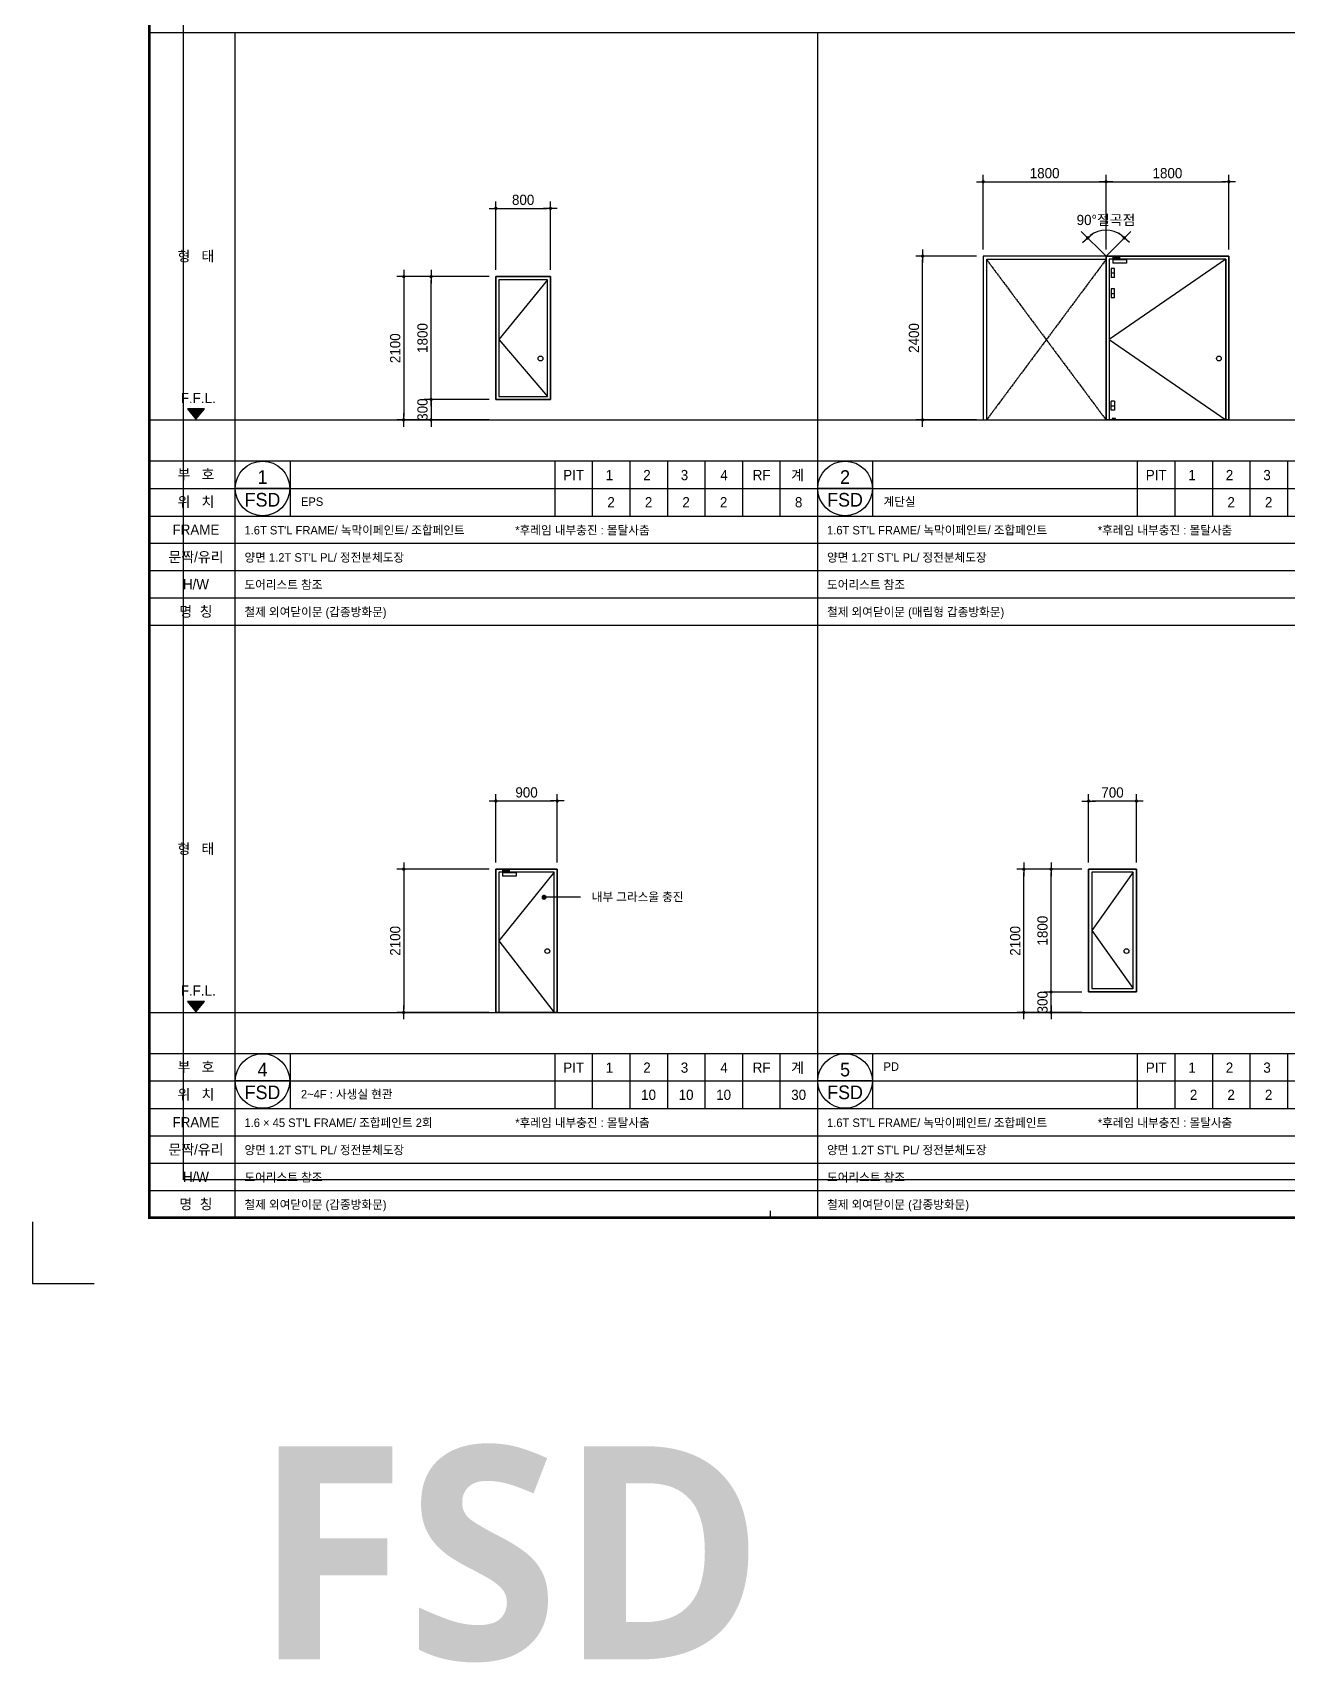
# Model space of a CAD drawing. Extents: x -25535497 to -25216507, y 8041684 to 8103002.
# Drawn here: x -25489791 to -25471396, y 8052312 to 8076208 of the extents above; entities that cross this region are included whole.
import ezdxf
from ezdxf.enums import TextEntityAlignment as Align

# ---------------------------------------------------------------- set-up
doc = ezdxf.new("R2010")
doc.units = 0
doc.header["$MEASUREMENT"] = 0
doc.linetypes.add('DASHDOT', pattern=[22, 20, -1, 0, -1])
doc.layers.get('Defpoints').update_dxf_attribs({"color": 45})
for name, color, linetype in [('0_form', 8, 'Continuous'), ('0_SYM', 7, 'Continuous'), ('A_WID', 4, 'Continuous'), ('DIM', 7, 'Continuous'), ('DOOR-HARDWARE', 8, 'Continuous'), ('FIN', 6, 'Continuous'), ('SHT', 7, 'Continuous'), ('SYM', 7, 'Continuous'), ('T-M', 7, 'Continuous'), ('text', 7, 'Continuous')]:
    doc.layers.add(name, color=color, linetype=linetype)
doc.styles.add('songdoh', font='')
doc.styles.get("Standard").update_dxf_attribs({"font": 'malgunbd.ttf'})
doc.styles.add('돋움', font='')
doc.styles.get('songdoh').set_extended_font_data('Dotum')
doc.styles.get('돋움').set_extended_font_data('Dotum')
doc.dimstyles.new('DONGWOO', dxfattribs={"dimscale": 300, "dimtxt": 3, "dimasz": 1, "dimexe": 2, "dimexo": 2, "dimgap": 1, "dimtad": 1, "dimdec": 0, "dimzin": 11, "dimdsep": 46, "dimtxsty": 'songdoh', "dimblk": 'DOT-6', "dimcen": 2, "dimdle": 2, "dimclrd": 256, "dimclre": 256, "dimclrt": 3, "dimadec": 0, "dimazin": 0, "dimtfac": 1, "dimtdec": 0, "dimtix": 1, "dimtmove": 2, "dimatfit": 3, "dimldrblk": 'DOT', "dimfxl": 2, "dimtolj": 1, "dimtzin": 11, "dimarcsym": 0})

# ---------------------------------------------------------------- blocks, each defined once
blk = doc.blocks.new('KMS_SHEET$0$김천 도면폼(XR)')
at = {"color": 55}
blk.add_line((22686, 3218), (22686, 3380), dxfattribs=at)
at = {"color": 2, "const_width": 79.9}
blk.add_lwpolyline([(83232, 3182), (4501, 3182), (4501, 58666), (83232, 58666)], close=True, dxfattribs=at)
at = {"layer": 'Defpoints', "ltscale": 2}
blk.add_lwpolyline([(5500, 57780), (74243, 57780), (74243, 4293), (5500, 4293)], close=True, dxfattribs=at)
at = {"layer": 'Defpoints'}
blk.add_lwpolyline([(1080, 3058), (1080, 1260), (2878, 1260)], dxfattribs=at)
blk = doc.blocks.new('KMS_SHEET', base_point=(2746843.44, 1131951.81))
at = {"xscale": 0.0100119047570738, "yscale": 0.0100119047570738, "zscale": 0.0100119047570738}
blk.add_blockref('KMS_SHEET$0$김천 도면폼(XR)', (2746832.63, 1131939.2), dxfattribs=at)
blk = doc.blocks.new('창호부호')
at = {"layer": '0_form', "color": 3}
for p, q in [((0, 278), (1252, 278)), ((0, 278), (0, -8410)), ((0, -8410), (1252, -8410))]:
    blk.add_line(p, q, dxfattribs=at)
at = {"layer": '0_form', "color": 7}
for p, q in [((1252, 278), (1252, -8410)), ((0, -6000), (1252, -6000)), ((0, -6405), (1252, -6405)), ((0, -6810), (1252, -6810)), ((0, -7210), (1252, -7210)), ((0, -7610), (1252, -7610)), ((0, -8010), (1252, -8010))]:
    blk.add_line(p, q, dxfattribs=at)
at = {"layer": '0_form', "color": 1, "linetype": 'DASHDOT'}
blk.add_line((0, -5400), (1252, -5400), dxfattribs=at)
at = {"layer": '0_form', "color": 2}
blk.add_lwpolyline([(682, -5390), (807, -5240), (557, -5240)], close=True, dxfattribs=at)
blk.add_solid([(682, -5390), (557, -5240), (807, -5240)], dxfattribs=at)
at = {"layer": '0_form', "color": 2, "style": '돋움'}
for s, p in [('형   태', (682, -3000)), ('F.F.L.', (716, -5079)), ('부   호', (682, -6197)), ('위   치', (682, -6602)), ('FRAME', (682, -7010)), ('문짝/유리', (682, -7410)), ('H/W', (682, -7810)), ('명  칭', (682, -8210))]:
    blk.add_text(s, height=150, dxfattribs=at).set_placement(p, align=Align.MIDDLE_CENTER)
blk = doc.blocks.new('창호표')
at = {"layer": '0_form', "color": 3}
for p, q in [((0, 278), (8540, 278)), ((0, -6000), (8540, -6000)), ((0, -8410), (8540, -8410))]:
    blk.add_line(p, q, dxfattribs=at)
at = {"layer": '0_form', "color": 7}
for p, q in [((0, 278), (0, -8410)), ((8540, 278), (8540, -8410)), ((4690, -6000), (4690, -6810)), ((5240, -6000), (5240, -6810)), ((5790, -6000), (5790, -6810)), ((6340, -6000), (6340, -6810)), ((6890, -6000), (6890, -6810)), ((7440, -6000), (7440, -6810)), ((7990, -6000), (7990, -6810)), ((0, -6405), (8540, -6405)), ((0, -6810), (8540, -6810)), ((0, -7210), (8540, -7210)), ((0, -7610), (8540, -7610)), ((0, -8010), (8540, -8010))]:
    blk.add_line(p, q, dxfattribs=at)
at = {"layer": '0_form', "color": 1, "linetype": 'DASHDOT'}
blk.add_line((0, -5400), (8540, -5400), dxfattribs=at)
at = {"layer": '0_form'}
blk.add_line((810, -6000), (810, -6810), dxfattribs=at)
at = {"layer": '0_form', "color": 3, "style": '돋움'}
for s, p in [('PIT', (4967, -6284)), ('4', (7172, -6284)), ('RF', (7722, -6284))]:
    blk.add_text(s, height=150, dxfattribs=at).set_placement(p, align=Align.CENTER)
for s, p in [('1', (5437, -6284)), ('2', (5987, -6284)), ('3', (6537, -6284)), ('계', (8155, -6284))]:
    blk.add_text(s, height=150, dxfattribs=at).set_placement(p)
blk = doc.blocks.new('DOOR')
at = {"color": 0}
blk.add_line((-44282, 44513), (-45482, 44513), dxfattribs=at)
at = {"color": 0, "linetype": 'Continuous'}
blk.add_circle((-44882, 44513), 600, dxfattribs=at)
at = {"layer": 'Defpoints', "style": '돋움', "width": 0.8}
blk.add_attdef('크기', text='', height=169, dxfattribs=at).set_placement((-44882, 44513), align=Align.MIDDLE_CENTER)
at = {"layer": 'SYM', "color": 3, "style": 'songdoh'}
for tag, p in [('번호', (-44882, 44763)), ('종류', (-44882, 44263))]:
    blk.add_attdef(tag, text='', height=300, dxfattribs=at).set_placement(p, align=Align.MIDDLE_CENTER)
blk = doc.blocks.new('_Dot')
at = {"color": 0, "linetype": 'ByBlock', "lineweight": -2}
blk.add_line((-0.5, 0), (-1, 0), dxfattribs=at)
at = {"color": 0, "linetype": 'ByBlock', "const_width": 0.5}
blk.add_lwpolyline([(-0.25, 0, 1), (0.25, 0, 1)], format="xyb", close=True, dxfattribs=at)
blk = doc.blocks.new('DOT-6')
at = {"layer": 'DIM', "color": 7, "ltscale": 0.5}
blk.add_line((2, 0), (-2, 0), dxfattribs=at)
at = {"layer": 'DIM', "color": 7, "ltscale": 0.5, "xscale": 0.9680000000043946, "yscale": 0.9680000000043946, "zscale": 0.9680000000043946}
blk.add_blockref('_Dot', (0, 0), dxfattribs=at)
blk = doc.blocks.new('*D46')
at = {"layer": 'Defpoints', "color": 0, "linetype": 'Continuous'}
for p in [(-25474310, 8064941), (-25474310, 8063941), (-25473610, 8063941)]:
    blk.add_point(p, dxfattribs=at)
at = {"layer": 'DIM', "linetype": 'Continuous', "lineweight": -2}
for p, q in [((-25474310, 8064041), (-25474310, 8065041)), ((-25473610, 8064041), (-25473610, 8065041)), ((-25473660, 8064941), (-25474260, 8064941))]:
    blk.add_line(p, q, dxfattribs=at)
at = {"layer": 'DIM', "linetype": 'Continuous', "lineweight": -2, "xscale": 50, "yscale": 50, "zscale": 50, "rotation": 180}
blk.add_blockref('DOT-6', (-25474310, 8064941), dxfattribs=at)
at = {"layer": 'DIM', "linetype": 'Continuous', "lineweight": -2, "xscale": 50, "yscale": 50, "zscale": 50}
blk.add_blockref('DOT-6', (-25473610, 8064941), dxfattribs=at)
at = {"layer": 'DIM', "color": 3, "linetype": 'Continuous', "insert": (-25473960, 8065066), "char_height": 150, "attachment_point": 5, "style": 'songdoh'}
blk.add_mtext('\\A1;700', dxfattribs=at)
blk = doc.blocks.new('*D47')
at = {"layer": 'Defpoints', "color": 0, "linetype": 'Continuous'}
for p in [(-25474861, 8062141), (-25474311, 8062141), (-25474310, 8061842)]:
    blk.add_point(p, dxfattribs=at)
at = {"layer": 'DIM', "linetype": 'Continuous', "lineweight": -2}
for p, q in [((-25474411, 8062141), (-25474961, 8062141)), ((-25474861, 8062191), (-25474861, 8062241)), ((-25474861, 8061842), (-25474861, 8062141)), ((-25474410, 8061842), (-25474961, 8061842)), ((-25474861, 8061792), (-25474861, 8061742))]:
    blk.add_line(p, q, dxfattribs=at)
at = {"layer": 'DIM', "linetype": 'Continuous', "lineweight": -2, "xscale": 50, "yscale": 50, "zscale": 50}
for p, rotation in [((-25474861, 8062141), 270), ((-25474861, 8061842), 90)]:
    blk.add_blockref('DOT-6', p, dxfattribs=dict(at, rotation=rotation))
at = {"layer": 'DIM', "color": 3, "linetype": 'Continuous', "insert": (-25474986, 8061991), "char_height": 150, "attachment_point": 5, "rotation": 90, "style": 'songdoh'}
blk.add_mtext('\\A1;300', dxfattribs=at)
blk = doc.blocks.new('*D48')
at = {"layer": 'Defpoints', "color": 0, "linetype": 'Continuous'}
for p in [(-25474861, 8063941), (-25474311, 8063941), (-25474311, 8062141)]:
    blk.add_point(p, dxfattribs=at)
at = {"layer": 'DIM', "linetype": 'Continuous', "lineweight": -2}
for p, q in [((-25474411, 8063941), (-25474961, 8063941)), ((-25474861, 8062191), (-25474861, 8063891)), ((-25474411, 8062141), (-25474961, 8062141))]:
    blk.add_line(p, q, dxfattribs=at)
at = {"layer": 'DIM', "linetype": 'Continuous', "lineweight": -2, "xscale": 50, "yscale": 50, "zscale": 50}
for p, rotation in [((-25474861, 8063941), 90), ((-25474861, 8062141), 270)]:
    blk.add_blockref('DOT-6', p, dxfattribs=dict(at, rotation=rotation))
at = {"layer": 'DIM', "color": 3, "linetype": 'Continuous', "insert": (-25474986, 8063041), "char_height": 150, "attachment_point": 5, "rotation": 90, "style": 'songdoh'}
blk.add_mtext('\\A1;1800', dxfattribs=at)
blk = doc.blocks.new('*D49')
at = {"layer": 'Defpoints', "color": 0, "linetype": 'Continuous'}
for p in [(-25475261, 8063941), (-25474311, 8063941), (-25474310, 8061842)]:
    blk.add_point(p, dxfattribs=at)
at = {"layer": 'DIM', "linetype": 'Continuous', "lineweight": -2}
for p, q in [((-25474411, 8063941), (-25475361, 8063941)), ((-25475261, 8061892), (-25475261, 8063891)), ((-25474410, 8061842), (-25475361, 8061842))]:
    blk.add_line(p, q, dxfattribs=at)
at = {"layer": 'DIM', "linetype": 'Continuous', "lineweight": -2, "xscale": 50, "yscale": 50, "zscale": 50}
for p, rotation in [((-25475261, 8063941), 90), ((-25475261, 8061842), 270)]:
    blk.add_blockref('DOT-6', p, dxfattribs=dict(at, rotation=rotation))
at = {"layer": 'DIM', "color": 3, "linetype": 'Continuous', "insert": (-25475386, 8062891), "char_height": 150, "attachment_point": 5, "rotation": 90, "style": 'songdoh'}
blk.add_mtext('\\A1;2100', dxfattribs=at)
blk = doc.blocks.new('*D50')
at = {"layer": 'Defpoints', "color": 0, "linetype": 'Continuous'}
for p in [(-25482200, 8073630), (-25483000, 8072630), (-25482200, 8072630)]:
    blk.add_point(p, dxfattribs=at)
at = {"layer": 'DIM', "linetype": 'Continuous', "lineweight": -2}
for p, q in [((-25483000, 8072730), (-25483000, 8073730)), ((-25482950, 8073630), (-25482250, 8073630)), ((-25482200, 8072730), (-25482200, 8073730))]:
    blk.add_line(p, q, dxfattribs=at)
at = {"layer": 'DIM', "linetype": 'Continuous', "lineweight": -2, "xscale": 50, "yscale": 50, "zscale": 50, "rotation": 180}
blk.add_blockref('DOT-6', (-25483000, 8073630), dxfattribs=at)
at = {"layer": 'DIM', "linetype": 'Continuous', "lineweight": -2, "xscale": 50, "yscale": 50, "zscale": 50}
blk.add_blockref('DOT-6', (-25482200, 8073630), dxfattribs=at)
at = {"layer": 'DIM', "color": 3, "linetype": 'Continuous', "insert": (-25482600, 8073755), "char_height": 150, "attachment_point": 5, "style": 'songdoh'}
blk.add_mtext('\\A1;800', dxfattribs=at)
blk = doc.blocks.new('*D51')
at = {"layer": 'Defpoints', "color": 0, "linetype": 'Continuous'}
for p in [(-25483950, 8072630), (-25483000, 8072630), (-25483000, 8070830)]:
    blk.add_point(p, dxfattribs=at)
at = {"layer": 'DIM', "linetype": 'Continuous', "lineweight": -2}
for p, q in [((-25483100, 8072630), (-25484050, 8072630)), ((-25483950, 8070880), (-25483950, 8072580)), ((-25483100, 8070830), (-25484050, 8070830))]:
    blk.add_line(p, q, dxfattribs=at)
at = {"layer": 'DIM', "linetype": 'Continuous', "lineweight": -2, "xscale": 50, "yscale": 50, "zscale": 50}
for p, rotation in [((-25483950, 8072630), 90), ((-25483950, 8070830), 270)]:
    blk.add_blockref('DOT-6', p, dxfattribs=dict(at, rotation=rotation))
at = {"layer": 'DIM', "color": 3, "linetype": 'Continuous', "insert": (-25484075, 8071730), "char_height": 150, "attachment_point": 5, "rotation": 90, "style": 'songdoh'}
blk.add_mtext('\\A1;1800', dxfattribs=at)
blk = doc.blocks.new('*D52')
at = {"layer": 'Defpoints', "color": 0, "linetype": 'Continuous'}
for p in [(-25483000, 8070830), (-25483950, 8070530), (-25483000, 8070530)]:
    blk.add_point(p, dxfattribs=at)
at = {"layer": 'DIM', "linetype": 'Continuous', "lineweight": -2}
for p, q in [((-25483100, 8070830), (-25484050, 8070830)), ((-25483950, 8070880), (-25483950, 8070930)), ((-25483950, 8070830), (-25483950, 8070530)), ((-25483100, 8070530), (-25484050, 8070530)), ((-25483950, 8070480), (-25483950, 8070430))]:
    blk.add_line(p, q, dxfattribs=at)
at = {"layer": 'DIM', "linetype": 'Continuous', "lineweight": -2, "xscale": 50, "yscale": 50, "zscale": 50}
for p, rotation in [((-25483950, 8070830), 270), ((-25483950, 8070530), 90)]:
    blk.add_blockref('DOT-6', p, dxfattribs=dict(at, rotation=rotation))
at = {"layer": 'DIM', "color": 3, "linetype": 'Continuous', "insert": (-25484075, 8070680), "char_height": 150, "attachment_point": 5, "rotation": 90, "style": 'songdoh'}
blk.add_mtext('\\A1;300', dxfattribs=at)
blk = doc.blocks.new('*D53')
at = {"layer": 'Defpoints', "color": 0, "linetype": 'Continuous'}
for p in [(-25483000, 8072630), (-25484350, 8070530), (-25483000, 8070530)]:
    blk.add_point(p, dxfattribs=at)
at = {"layer": 'DIM', "linetype": 'Continuous', "lineweight": -2}
for p, q in [((-25483100, 8072630), (-25484450, 8072630)), ((-25484350, 8072580), (-25484350, 8070580)), ((-25483100, 8070530), (-25484450, 8070530))]:
    blk.add_line(p, q, dxfattribs=at)
at = {"layer": 'DIM', "linetype": 'Continuous', "lineweight": -2, "xscale": 50, "yscale": 50, "zscale": 50}
for p, rotation in [((-25484350, 8072630), 90), ((-25484350, 8070530), 270)]:
    blk.add_blockref('DOT-6', p, dxfattribs=dict(at, rotation=rotation))
at = {"layer": 'DIM', "color": 3, "linetype": 'Continuous', "insert": (-25484475, 8071580), "char_height": 150, "attachment_point": 5, "rotation": 90, "style": 'songdoh'}
blk.add_mtext('\\A1;2100', dxfattribs=at)
blk = doc.blocks.new('*D54')
at = {"layer": 'Defpoints', "color": 0, "linetype": 'Continuous'}
for p in [(-25472255, 8074021), (-25474055, 8072930), (-25472255, 8072930)]:
    blk.add_point(p, dxfattribs=at)
at = {"layer": 'DIM', "linetype": 'Continuous', "lineweight": -2}
for p, q in [((-25474055, 8073030), (-25474055, 8074121)), ((-25472255, 8073030), (-25472255, 8074121)), ((-25474005, 8074021), (-25472305, 8074021))]:
    blk.add_line(p, q, dxfattribs=at)
at = {"layer": 'DIM', "linetype": 'Continuous', "lineweight": -2, "xscale": 50, "yscale": 50, "zscale": 50, "rotation": 180}
blk.add_blockref('DOT-6', (-25474055, 8074021), dxfattribs=at)
at = {"layer": 'DIM', "linetype": 'Continuous', "lineweight": -2, "xscale": 50, "yscale": 50, "zscale": 50}
blk.add_blockref('DOT-6', (-25472255, 8074021), dxfattribs=at)
at = {"layer": 'DIM', "color": 3, "linetype": 'Continuous', "insert": (-25473155, 8074146), "char_height": 150, "attachment_point": 5, "style": 'songdoh'}
blk.add_mtext('\\A1;1800', dxfattribs=at)
blk = doc.blocks.new('*D55')
at = {"layer": 'Defpoints', "color": 0, "linetype": 'Continuous'}
for p in [(-25476745, 8072930), (-25475855, 8072930), (-25475855, 8070530)]:
    blk.add_point(p, dxfattribs=at)
at = {"layer": 'DIM', "linetype": 'Continuous', "lineweight": -2}
for p, q in [((-25475955, 8072930), (-25476845, 8072930)), ((-25476745, 8070580), (-25476745, 8072880)), ((-25475955, 8070530), (-25476845, 8070530))]:
    blk.add_line(p, q, dxfattribs=at)
at = {"layer": 'DIM', "linetype": 'Continuous', "lineweight": -2, "xscale": 50, "yscale": 50, "zscale": 50}
for p, rotation in [((-25476745, 8072930), 90), ((-25476745, 8070530), 270)]:
    blk.add_blockref('DOT-6', p, dxfattribs=dict(at, rotation=rotation))
at = {"layer": 'DIM', "color": 3, "linetype": 'Continuous', "insert": (-25476870, 8071730), "char_height": 150, "attachment_point": 5, "rotation": 90, "style": 'songdoh'}
blk.add_mtext('\\A1;2400', dxfattribs=at)
blk = doc.blocks.new('*D56')
at = {"layer": 'Defpoints', "color": 0, "linetype": 'Continuous'}
for p in [(-25474055, 8074021), (-25475855, 8072930), (-25474055, 8072930)]:
    blk.add_point(p, dxfattribs=at)
at = {"layer": 'DIM', "linetype": 'Continuous', "lineweight": -2}
for p, q in [((-25475855, 8073030), (-25475855, 8074121)), ((-25474055, 8073030), (-25474055, 8074121)), ((-25475805, 8074021), (-25474105, 8074021))]:
    blk.add_line(p, q, dxfattribs=at)
at = {"layer": 'DIM', "linetype": 'Continuous', "lineweight": -2, "xscale": 50, "yscale": 50, "zscale": 50, "rotation": 180}
blk.add_blockref('DOT-6', (-25475855, 8074021), dxfattribs=at)
at = {"layer": 'DIM', "linetype": 'Continuous', "lineweight": -2, "xscale": 50, "yscale": 50, "zscale": 50}
blk.add_blockref('DOT-6', (-25474055, 8074021), dxfattribs=at)
at = {"layer": 'DIM', "color": 3, "linetype": 'Continuous', "insert": (-25474955, 8074146), "char_height": 150, "attachment_point": 5, "style": 'songdoh'}
blk.add_mtext('\\A1;1800', dxfattribs=at)
blk = doc.blocks.new('*D57')
at = {"layer": 'Defpoints', "color": 0, "linetype": 'Continuous'}
for p in [(-25474419, 8073294), (-25473957, 8073296), (-25473691, 8073294), (-25474055, 8072930), (-25474055, 8072930)]:
    blk.add_point(p, dxfattribs=at)
at = {"layer": 'DIM', "linetype": 'Continuous', "lineweight": -2}
blk.add_arc((-25474055, 8072930), 380, 52.5513, 127.4487, dxfattribs=at)
at = {"layer": 'DIM', "linetype": 'Continuous', "lineweight": -2, "xscale": 50, "yscale": 50, "zscale": 50}
for p, rotation in [((-25474324, 8073198), 221.224353473247), ((-25473787, 8073198), 318.7756465267531)]:
    blk.add_blockref('DOT-6', p, dxfattribs=dict(at, rotation=rotation))
at = {"layer": 'DIM', "color": 3, "linetype": 'Continuous', "insert": (-25474055, 8073453), "char_height": 150, "attachment_point": 5, "style": 'songdoh'}
blk.add_mtext('\\A1;90°절곡점', dxfattribs=at)
blk = doc.blocks.new('*D94')
at = {"layer": 'Defpoints', "color": 0, "linetype": 'Continuous'}
for p in [(-25482100, 8064942), (-25483000, 8063942), (-25482100, 8063942)]:
    blk.add_point(p, dxfattribs=at)
at = {"layer": 'DIM', "linetype": 'Continuous', "lineweight": -2}
for p, q in [((-25483000, 8064042), (-25483000, 8065042)), ((-25482100, 8064042), (-25482100, 8065042)), ((-25482950, 8064942), (-25482150, 8064942))]:
    blk.add_line(p, q, dxfattribs=at)
at = {"layer": 'DIM', "linetype": 'Continuous', "lineweight": -2, "xscale": 50, "yscale": 50, "zscale": 50, "rotation": 180}
blk.add_blockref('DOT-6', (-25483000, 8064942), dxfattribs=at)
at = {"layer": 'DIM', "linetype": 'Continuous', "lineweight": -2, "xscale": 50, "yscale": 50, "zscale": 50}
blk.add_blockref('DOT-6', (-25482100, 8064942), dxfattribs=at)
at = {"layer": 'DIM', "color": 3, "linetype": 'Continuous', "insert": (-25482550, 8065067), "char_height": 150, "attachment_point": 5, "style": 'songdoh'}
blk.add_mtext('\\A1;900', dxfattribs=at)
blk = doc.blocks.new('*D95')
at = {"layer": 'Defpoints', "color": 0, "linetype": 'Continuous'}
for p in [(-25483000, 8063942), (-25484350, 8061841), (-25483000, 8061841)]:
    blk.add_point(p, dxfattribs=at)
at = {"layer": 'DIM', "linetype": 'Continuous', "lineweight": -2}
for p, q in [((-25483100, 8063942), (-25484450, 8063942)), ((-25484350, 8063892), (-25484350, 8061891)), ((-25483100, 8061841), (-25484450, 8061841))]:
    blk.add_line(p, q, dxfattribs=at)
at = {"layer": 'DIM', "linetype": 'Continuous', "lineweight": -2, "xscale": 50, "yscale": 50, "zscale": 50}
for p, rotation in [((-25484350, 8063942), 90), ((-25484350, 8061841), 270)]:
    blk.add_blockref('DOT-6', p, dxfattribs=dict(at, rotation=rotation))
at = {"layer": 'DIM', "color": 3, "linetype": 'Continuous', "insert": (-25484475, 8062891), "char_height": 150, "attachment_point": 5, "rotation": 90, "style": 'songdoh'}
blk.add_mtext('\\A1;2100', dxfattribs=at)

msp = doc.modelspace()

# ---------------------------------------------------------------- linework, layer by layer
at = {"ltscale": 4}
for points in [[(-25474055.4, 8072929.6), (-25472255.4, 8072929.6), (-25472255.4, 8070529.6), (-25474055.4, 8070529.6)], [(-25483000.3, 8072629.6), (-25482200.3, 8072629.6), (-25482200.3, 8070829.6), (-25483000.3, 8070829.6)], [(-25483000.3, 8063941.5), (-25482100.3, 8063941.5), (-25482100.3, 8061841.5), (-25483000.3, 8061841.5)], [(-25474310.3, 8063941.5), (-25473610.3, 8063941.5), (-25473610.3, 8062141.5), (-25474310.3, 8062141.5)]]:
    msp.add_lwpolyline(points, close=True, dxfattribs=at)
at = {"layer": 'A_WID', "color": 8, "linetype": 'DASHDOT'}
for p, q in [((-25474055.4, 8072879.6), (-25475805.4, 8070529.6)), ((-25475805.4, 8072879.6), (-25474055.4, 8070529.6))]:
    msp.add_line(p, q, dxfattribs=at)
at = {"layer": 'A_WID'}
for p, q in [((-25474010.4, 8072884.6), (-25474010.4, 8070529.6)), ((-25472300.4, 8072884.6), (-25474010.4, 8072884.6)), ((-25472300.4, 8072884.6), (-25472300.4, 8070529.6)), ((-25472300.4, 8070529.6), (-25472300.4, 8072884.6)), ((-25482955.3, 8072584.6), (-25482955.3, 8070874.6)), ((-25482245.3, 8072584.6), (-25482955.3, 8072584.6)), ((-25482245.3, 8070874.6), (-25482245.3, 8072584.6)), ((-25482955.3, 8063896.5), (-25482955.3, 8061841.5)), ((-25482145.3, 8063896.5), (-25482955.3, 8063896.5)), ((-25482145.3, 8061841.5), (-25482145.3, 8063896.5)), ((-25474265.3, 8063896.5), (-25474265.3, 8062191.5)), ((-25473655.3, 8063896.5), (-25474265.3, 8063896.5)), ((-25473655.3, 8062191.5), (-25473655.3, 8063896.5))]:
    msp.add_line(p, q, dxfattribs=at)
at = {"layer": 'A_WID', "linetype": 'Continuous'}
for p, q in [((-25482200.3, 8072629.6), (-25483000.3, 8072629.6)), ((-25483000.3, 8072629.6), (-25483000.3, 8070829.6)), ((-25482200.3, 8070829.6), (-25482200.3, 8072629.6)), ((-25483000.3, 8070829.6), (-25482200.3, 8070829.6)), ((-25482955.3, 8070874.6), (-25482245.3, 8070874.6)), ((-25482100.3, 8063941.5), (-25483000.3, 8063941.5)), ((-25483000.3, 8063941.5), (-25483000.3, 8061841.5)), ((-25482100.3, 8061841.5), (-25482100.3, 8063941.5)), ((-25473610.3, 8063941.5), (-25474310.3, 8063941.5)), ((-25474310.3, 8063941.5), (-25474310.3, 8062141.5)), ((-25473610.3, 8062141.5), (-25473610.3, 8063941.5)), ((-25474310.3, 8062141.5), (-25473610.3, 8062141.5)), ((-25474265.3, 8062191.5), (-25473655.3, 8062191.5)), ((-25483000.3, 8061841.5), (-25482100.3, 8061841.5)), ((-25482955.3, 8061841.5), (-25482145.3, 8061841.5))]:
    msp.add_line(p, q, dxfattribs=at)
at = {"layer": 'A_WID'}
for points in [[(-25474055.4, 8072929.6), (-25475855.4, 8072929.6), (-25475855.4, 8070529.6), (-25475805.4, 8070529.6)], [(-25474055.4, 8072879.6), (-25475805.4, 8072879.6), (-25475805.4, 8070529.6)]]:
    msp.add_lwpolyline(points, dxfattribs=at)
at = {"layer": 'A_WID', "linetype": 'Continuous'}
msp.add_lwpolyline([(-25472255.4, 8070529.6), (-25472255.4, 8072929.6), (-25474055.4, 8072929.6), (-25474055.4, 8070529.6)], close=True, dxfattribs=at)
at = {"layer": 'A_WID', "color": 8}
for points in [[(-25472300.4, 8072884.6), (-25474010.4, 8071707.1), (-25472300.4, 8070529.6)], [(-25482245.3, 8072584.6), (-25482955.3, 8071707.1), (-25482245.3, 8070874.6)], [(-25482145.3, 8063896.5), (-25482955.3, 8062891.5), (-25482145.3, 8061841.5)], [(-25473655.3, 8063896.5), (-25474265.3, 8063041.5), (-25473655.3, 8062191.5)]]:
    msp.add_lwpolyline(points, dxfattribs=at)
at = {"layer": 'A_WID'}
for centre in [(-25482345.3, 8071429.6), (-25472400.4, 8071429.6), (-25482245.3, 8062741.5), (-25473755.3, 8062741.5)]:
    msp.add_circle(centre, 35, dxfattribs=at)
at = {"layer": 'DIM', "linetype": 'Continuous'}
for q in [(-25474419.3, 8073293.6), (-25473691.4, 8073293.6)]:
    msp.add_line((-25474055.4, 8072929.6), q, dxfattribs=at)
at = {"layer": 'DOOR-HARDWARE'}
for p, q in [((-25473859.7, 8072914), (-25473956.3, 8072914)), ((-25473956.3, 8072914), (-25473956.3, 8072877.4)), ((-25473756.3, 8072877.4), (-25473956.3, 8072877.4)), ((-25473956.3, 8072877.4), (-25473956.3, 8072827.4)), ((-25473859.7, 8072899), (-25473941.3, 8072899)), ((-25473941.3, 8072899), (-25473941.3, 8072877.4)), ((-25473859.7, 8072914), (-25473859.7, 8072899)), ((-25473756.3, 8072877.4), (-25473756.3, 8072827.4)), ((-25473929.4, 8072749.6), (-25473978.4, 8072749.6)), ((-25473929.4, 8072749.6), (-25473978.4, 8072749.6)), ((-25473929.4, 8072749.6), (-25473978.4, 8072749.6)), ((-25473929.4, 8072749.6), (-25473978.4, 8072749.6)), ((-25473978.4, 8072749.6), (-25473978.4, 8072616.6)), ((-25473978.4, 8072749.6), (-25473978.4, 8072616.6)), ((-25473978.4, 8072749.6), (-25473978.4, 8072616.6)), ((-25473978.4, 8072749.6), (-25473978.4, 8072616.6)), ((-25473978.4, 8072683.1), (-25473929.4, 8072683.1)), ((-25473978.4, 8072683.1), (-25473929.4, 8072683.1)), ((-25473978.4, 8072683.1), (-25473929.4, 8072683.1)), ((-25473978.4, 8072683.1), (-25473929.4, 8072683.1)), ((-25473756.3, 8072827.4), (-25473956.3, 8072827.4)), ((-25473929.4, 8072616.6), (-25473929.4, 8072749.6)), ((-25473929.4, 8072616.6), (-25473929.4, 8072749.6)), ((-25473929.4, 8072616.6), (-25473929.4, 8072749.6)), ((-25473929.4, 8072616.6), (-25473929.4, 8072749.6)), ((-25473929.4, 8072616.6), (-25473978.4, 8072616.6)), ((-25473929.4, 8072616.6), (-25473978.4, 8072616.6)), ((-25473929.4, 8072616.6), (-25473978.4, 8072616.6)), ((-25473929.4, 8072616.6), (-25473978.4, 8072616.6)), ((-25473929.4, 8072449.6), (-25473978.4, 8072449.6)), ((-25473929.4, 8072449.6), (-25473978.4, 8072449.6)), ((-25473929.4, 8072449.6), (-25473978.4, 8072449.6)), ((-25473929.4, 8072449.6), (-25473978.4, 8072449.6)), ((-25473978.4, 8072449.6), (-25473978.4, 8072316.6)), ((-25473978.4, 8072449.6), (-25473978.4, 8072316.6)), ((-25473978.4, 8072449.6), (-25473978.4, 8072316.6)), ((-25473978.4, 8072449.6), (-25473978.4, 8072316.6)), ((-25473929.4, 8072316.6), (-25473929.4, 8072449.6)), ((-25473929.4, 8072316.6), (-25473929.4, 8072449.6)), ((-25473929.4, 8072316.6), (-25473929.4, 8072449.6)), ((-25473929.4, 8072316.6), (-25473929.4, 8072449.6)), ((-25473978.4, 8072383.1), (-25473929.4, 8072383.1)), ((-25473978.4, 8072383.1), (-25473929.4, 8072383.1)), ((-25473978.4, 8072383.1), (-25473929.4, 8072383.1)), ((-25473978.4, 8072383.1), (-25473929.4, 8072383.1)), ((-25473929.4, 8072316.6), (-25473978.4, 8072316.6)), ((-25473929.4, 8072316.6), (-25473978.4, 8072316.6)), ((-25473929.4, 8072316.6), (-25473978.4, 8072316.6)), ((-25473929.4, 8072316.6), (-25473978.4, 8072316.6)), ((-25473929.4, 8070802.6), (-25473978.4, 8070802.6)), ((-25473929.4, 8070802.6), (-25473978.4, 8070802.6)), ((-25473929.4, 8070802.6), (-25473978.4, 8070802.6)), ((-25473929.4, 8070802.6), (-25473978.4, 8070802.6)), ((-25473978.4, 8070669.6), (-25473978.4, 8070802.6)), ((-25473978.4, 8070669.6), (-25473978.4, 8070802.6)), ((-25473978.4, 8070669.6), (-25473978.4, 8070802.6)), ((-25473978.4, 8070669.6), (-25473978.4, 8070802.6)), ((-25473978.4, 8070736.1), (-25473929.4, 8070736.1)), ((-25473978.4, 8070736.1), (-25473929.4, 8070736.1)), ((-25473978.4, 8070736.1), (-25473929.4, 8070736.1)), ((-25473978.4, 8070736.1), (-25473929.4, 8070736.1)), ((-25473929.4, 8070802.6), (-25473929.4, 8070669.6)), ((-25473929.4, 8070802.6), (-25473929.4, 8070669.6)), ((-25473929.4, 8070802.6), (-25473929.4, 8070669.6)), ((-25473929.4, 8070802.6), (-25473929.4, 8070669.6)), ((-25473929.4, 8070669.6), (-25473978.4, 8070669.6)), ((-25473929.4, 8070669.6), (-25473978.4, 8070669.6)), ((-25473929.4, 8070669.6), (-25473978.4, 8070669.6)), ((-25473929.4, 8070669.6), (-25473978.4, 8070669.6)), ((-25482804.7, 8063925.9), (-25482901.2, 8063925.9)), ((-25482901.2, 8063925.9), (-25482901.2, 8063889.3)), ((-25482701.2, 8063889.3), (-25482901.2, 8063889.3)), ((-25482901.2, 8063889.3), (-25482901.2, 8063839.3)), ((-25482701.2, 8063839.3), (-25482901.2, 8063839.3)), ((-25482804.7, 8063910.9), (-25482886.2, 8063910.9)), ((-25482886.2, 8063910.9), (-25482886.2, 8063889.3)), ((-25482804.7, 8063925.9), (-25482804.7, 8063910.9)), ((-25482701.2, 8063889.3), (-25482701.2, 8063839.3))]:
    msp.add_line(p, q, dxfattribs=at)
msp.add_lwpolyline([(-25473915.4, 8070539.6), (-25473915.4, 8070549.6), (-25473965.4, 8070549.6), (-25473965.4, 8070539.6)], dxfattribs=at)
at = {"layer": 'SHT'}
msp.add_line((-25481757, 8063529.8), (-25482274.4, 8063529.8), dxfattribs=at)
at = {"layer": 'SHT', "const_width": 37.5}
msp.add_lwpolyline([(-25482311.9, 8063529.8, 1), (-25482274.4, 8063529.8, 1)], format="xyb", close=True, dxfattribs=at)

# ---------------------------------------------------------------- block references
at = {"layer": '0_form', "color": 7}
for name, p in [('창호부호', (-25488078.7, 8075929.6)), ('창호표', (-25486826.2, 8075929.6)), ('창호표', (-25478286.2, 8075929.6)), ('창호부호', (-25488078.7, 8067241.5)), ('창호표', (-25486826.2, 8067241.5)), ('창호표', (-25478286.2, 8067241.5))]:
    msp.add_blockref(name, p, dxfattribs=at)
at = {"layer": '0_SYM', "xscale": 0.6666666666666666, "yscale": 0.6666666666666666, "zscale": 0.6666666666666666}
for p, values in [((-25456499.6, 8039849.6), {'종류': 'FSD', '번호': '1'}), ((-25447959.6, 8039849.6), {'종류': 'FSD', '번호': '2'}), ((-25456499.6, 8031161.5), {'종류': 'FSD', '번호': '4'}), ((-25447959.6, 8031161.5), {'종류': 'FSD', '번호': '5'})]:
    msp.add_blockref('DOOR', p, dxfattribs=at).add_auto_attribs(values)
at = {"layer": 'FIN', "color": 5, "ltscale": 4, "xscale": 50, "yscale": 50, "zscale": 50}
msp.add_blockref('KMS_SHEET', (-25489791.2, 8057869), dxfattribs=at)

# ---------------------------------------------------------------- texts
at = {"layer": '0_form', "color": 3, "style": '돋움'}
for s, p in [('2', (-25481311.2, 8069322.1)), ('2', (-25480761.2, 8069322.1)), ('2', (-25480211.2, 8069322.1)), ('2', (-25479661.2, 8069322.1)), ('8', (-25478561.2, 8069322.1)), ('2', (-25472221.2, 8069322.1)), ('2', (-25471671.2, 8069322.1)), ('10', (-25480761.2, 8060634)), ('10', (-25480211.2, 8060634)), ('10', (-25479661.2, 8060634)), ('30', (-25478561.2, 8060634)), ('2', (-25472771.2, 8060634)), ('2', (-25472221.2, 8060634)), ('2', (-25471671.2, 8060634))]:
    msp.add_text(s, height=150, dxfattribs=at).set_placement(p, align=Align.MIDDLE_CENTER)
at = {"layer": 'T-M'}
msp.add_text('FSD', height=3125, dxfattribs=at).set_placement((-25486550.6, 8052356))
at = {"layer": 'text', "style": '돋움'}
for s, p in [('EPS', (-25485857.2, 8069330.9)), ('계단실', (-25477317.2, 8069330.9)), ("1.6T ST'L FRAME/ 녹막이페인트/ 조합페인트", (-25486685.2, 8068912.4)), ('*후레임 내부충진 : 몰탈사춤', (-25482715.6, 8068912.4)), ("1.6T ST'L FRAME/ 녹막이페인트/ 조합페인트", (-25478145.2, 8068912.4)), ('*후레임 내부충진 : 몰탈사춤', (-25474175.6, 8068912.4)), ("양면 1.2T ST'L PL/ 정전분체도장", (-25486685.2, 8068512.4)), ("양면 1.2T ST'L PL/ 정전분체도장", (-25478145.2, 8068512.4)), ('도어리스트 참조', (-25486685.2, 8068112.4)), ('도어리스트 참조', (-25478145.2, 8068112.4)), ('철제 외여닫이문 (갑종방화문)', (-25486685.2, 8067712.4)), ('철제 외여닫이문 (매립형 갑종방화문)', (-25478145.2, 8067712.4)), ('PD', (-25477317.2, 8061047.8)), ('2~4F : 사생실 현관', (-25485857.2, 8060642.8)), ("1.6 × 45 ST'L FRAME/ 조합페인트 2회", (-25486685.2, 8060224.3)), ('*후레임 내부충진 : 몰탈사춤', (-25482715.6, 8060224.3)), ("1.6T ST'L FRAME/ 녹막이페인트/ 조합페인트", (-25478145.2, 8060224.3)), ('*후레임 내부충진 : 몰탈사춤', (-25474175.6, 8060224.3)), ("양면 1.2T ST'L PL/ 정전분체도장", (-25486685.2, 8059824.3)), ("양면 1.2T ST'L PL/ 정전분체도장", (-25478145.2, 8059824.3)), ('도어리스트 참조', (-25486685.2, 8059424.3)), ('도어리스트 참조', (-25478145.2, 8059424.3)), ('철제 외여닫이문 (갑종방화문)', (-25486685.2, 8059024.3)), ('철제 외여닫이문 (갑종방화문)', (-25478145.2, 8059024.3))]:
    msp.add_text(s, height=125, dxfattribs=at).set_placement(p, align=Align.MIDDLE_LEFT)
msp.add_text('내부 그라스울 충진', height=125, dxfattribs=at).set_placement((-25480921.6, 8063535), align=Align.MIDDLE_CENTER)

# ---------------------------------------------------------------- dimensions: what is measured, and where the dimension line sits
at = {"layer": 'DIM', "linetype": 'Continuous'}
dim = msp.add_linear_dim(base=(-25474055.4, 8074020.6), p1=(-25475855.4, 8072929.6), p2=(-25474055.4, 8072929.6), dimstyle='DONGWOO', override={"dimscale": 50}, dxfattribs=at)
dim.commit()
dim.dimension.update_dxf_attribs({"geometry": '*D56', "text_midpoint": (-25474955.4, 8074145.7)})
for base, p1, p2, angle, picture, middle in [((-25472255.4, 8074020.6), (-25474055.4, 8072929.6), (-25472255.4, 8072929.6), 180, '*D54', (-25473155.4, 8074145.7)), ((-25482200.3, 8073629.6), (-25483000.3, 8072629.6), (-25482200.3, 8072629.6), 180, '*D50', (-25482600.3, 8073754.7)), ((-25476745.4, 8072929.6), (-25475855.4, 8070529.6), (-25475855.4, 8072929.6), 90, '*D55', (-25476870.5, 8071729.6)), ((-25484350.3, 8070529.6), (-25483000.3, 8072629.6), (-25483000.3, 8070529.6), 90, '*D53', (-25484475.4, 8071579.6)), ((-25483950.3, 8072629.6), (-25483000.3, 8070829.6), (-25483000.3, 8072629.6), 90, '*D51', (-25484075.4, 8071729.6)), ((-25483950.3, 8070529.6), (-25483000.3, 8070829.6), (-25483000.3, 8070529.6), 270, '*D52', (-25484075.4, 8070679.6)), ((-25482100.3, 8064941.5), (-25483000.3, 8063941.5), (-25482100.3, 8063941.5), 180, '*D94', (-25482550.3, 8065066.6)), ((-25474310.3, 8064941.4), (-25473610.3, 8063941.5), (-25474310.3, 8063941.4), 180, '*D46', (-25473960.3, 8065066.5)), ((-25484350.3, 8061841.5), (-25483000.3, 8063941.5), (-25483000.3, 8061841.5), 90, '*D95', (-25484475.4, 8062891.5)), ((-25475260.7, 8063941.5), (-25474310.3, 8061841.5), (-25474310.7, 8063941.5), 90, '*D49', (-25475385.8, 8062891.5)), ((-25474860.7, 8063941.5), (-25474310.7, 8062141.5), (-25474310.7, 8063941.5), 90, '*D48', (-25474985.8, 8063041.5)), ((-25474860.7, 8062141.5), (-25474310.3, 8061841.5), (-25474310.7, 8062141.5), 90, '*D47', (-25474985.8, 8061991.5))]:
    dim = msp.add_linear_dim(base=base, p1=p1, p2=p2, angle=angle, dimstyle='DONGWOO', override={"dimscale": 50}, dxfattribs=at)
    dim.commit()
    dim.dimension.update_dxf_attribs({"geometry": picture, "text_midpoint": middle})
dim = msp.add_angular_dim_2l(base=(-25473957.1, 8073296.3), line1=((-25474055.4, 8072929.6), (-25474419.3, 8073293.6)), line2=((-25474055.4, 8072929.6), (-25473691.4, 8073293.6)), text='<>절곡점', dimstyle='DONGWOO', override={"dimscale": 50}, dxfattribs=at)
dim.commit()
dim.dimension.update_dxf_attribs({"geometry": '*D57', "text_midpoint": (-25474055.4, 8073453.2)})

doc.saveas('drawing.dxf')
